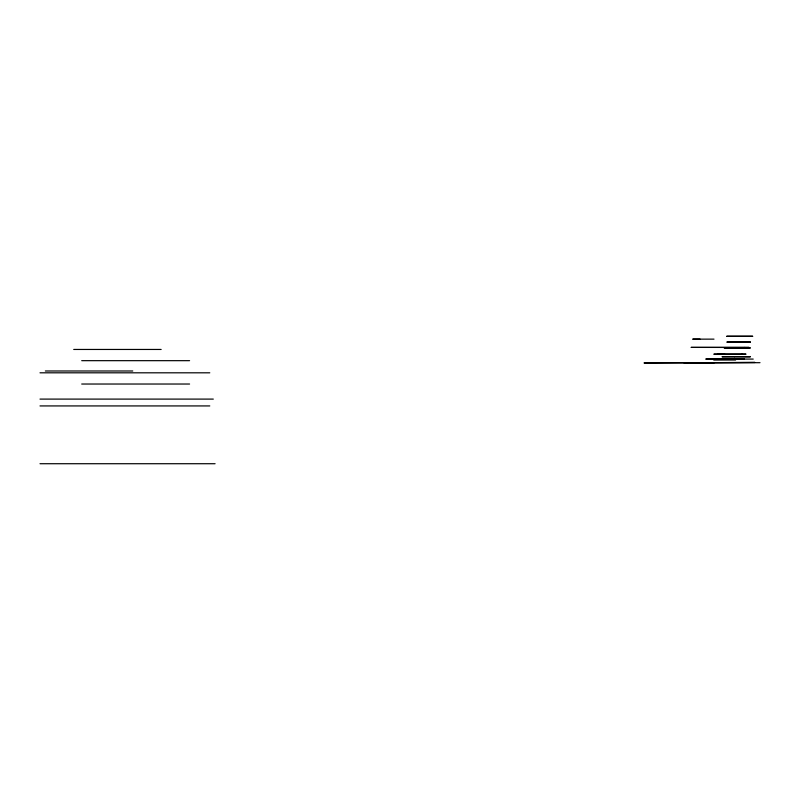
<?xml version="1.0" encoding="UTF-8"?>
<svg xmlns="http://www.w3.org/2000/svg" width="800" height="800" viewBox="0 0 800 800"><rect width="100%" height="100%" fill="white"/><g stroke="black" fill="none" stroke-linecap="round" stroke-linejoin="round"><path stroke-width="1.2" d="M714 339.14L692.69 339.15L700.09 339.14M754.94 362.45L644 362.95L754.97 362.45M73.72 349.45L161.15 349.45M81.71 360.67L189.58 360.67M683.71 362.69L760 362.69M690.91 362.7L714.37 362.69M45.34 370.99L132.77 370.99M40 372.81L209.78 372.81M81.71 384.03L189.58 384.03M40 399.1L213.3 399.1M40 405.93L209.78 405.93M40 463.72L215.09 463.72M724.72 354.19L713.83 354.18L746.04 354.16L717.75 354.18M717.1 359.14L705.77 359.07L753.21 359.09M741.46 354.13L742.12 354.16M750.48 342.08L727.02 342.08L750.48 342.08M752.65 336.28L726.82 336.28L752.65 336.28M735.74 359.71L713.64 359.73L735.74 359.71M744.77 347.43L691.06 347.4L749.14 347.44L744.77 347.43M734.6 356.69L722 356.76L750.4 356.77L734.6 356.69M744.34 358.7L708.16 358.73L744.34 358.7M734.6 347.9L724.08 347.89L750.4 347.94L734.6 347.9"/></g></svg>
